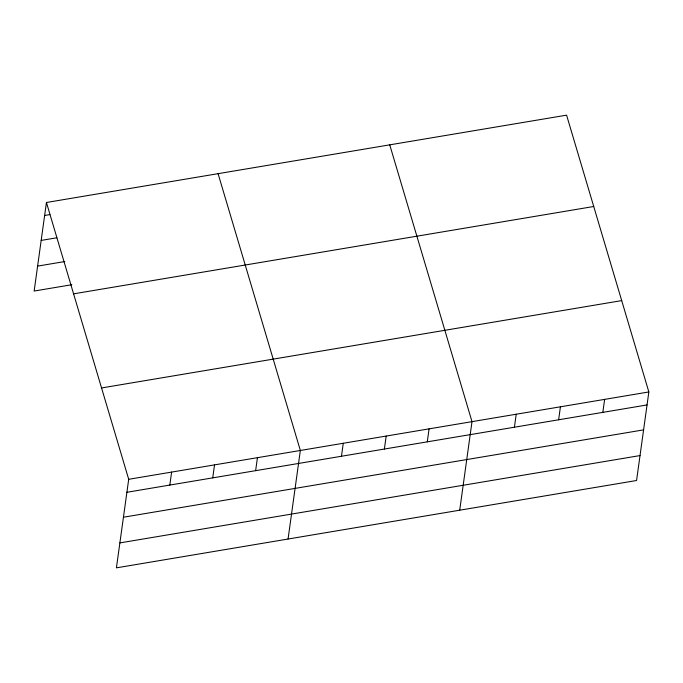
<?xml version="1.0" encoding="UTF-8"?>
<svg xmlns="http://www.w3.org/2000/svg" width="683" height="683" viewBox="0 0 683 683"><rect width="100%" height="100%" fill="white"/><g stroke="black" fill="none" stroke-linecap="round" stroke-linejoin="round"><path stroke-width="1.02" d="M46.435 202.492L128.703 479.295L116.417 567.846L636.565 480.508L648.85 391.957L566.583 115.154L46.435 202.492L34.15 291.043L71.826 284.717M169.819 485.075L171.621 472.09M212.729 477.869L214.53 464.884M255.638 470.664L257.44 457.678M288.064 539.024L300.349 450.473L218.082 173.67M341.466 456.253L343.267 443.267M384.375 449.047L386.177 436.061M427.285 441.841L429.086 428.856M459.71 510.201L472.004 421.65L389.737 144.847M514.41 427.208L516.211 414.222M558.626 419.789L560.427 406.803M602.833 412.361L604.634 399.376M44.634 215.478L49.868 214.599M41.176 240.416L56.877 237.778M37.608 266.114L64.825 261.538M73.585 293.844L593.732 206.497M101.554 387.953L621.701 300.605M128.703 479.295L648.85 391.957M126.901 492.281L647.049 404.942M123.444 517.219L643.591 429.872M119.875 542.908L640.022 455.57"/></g></svg>
